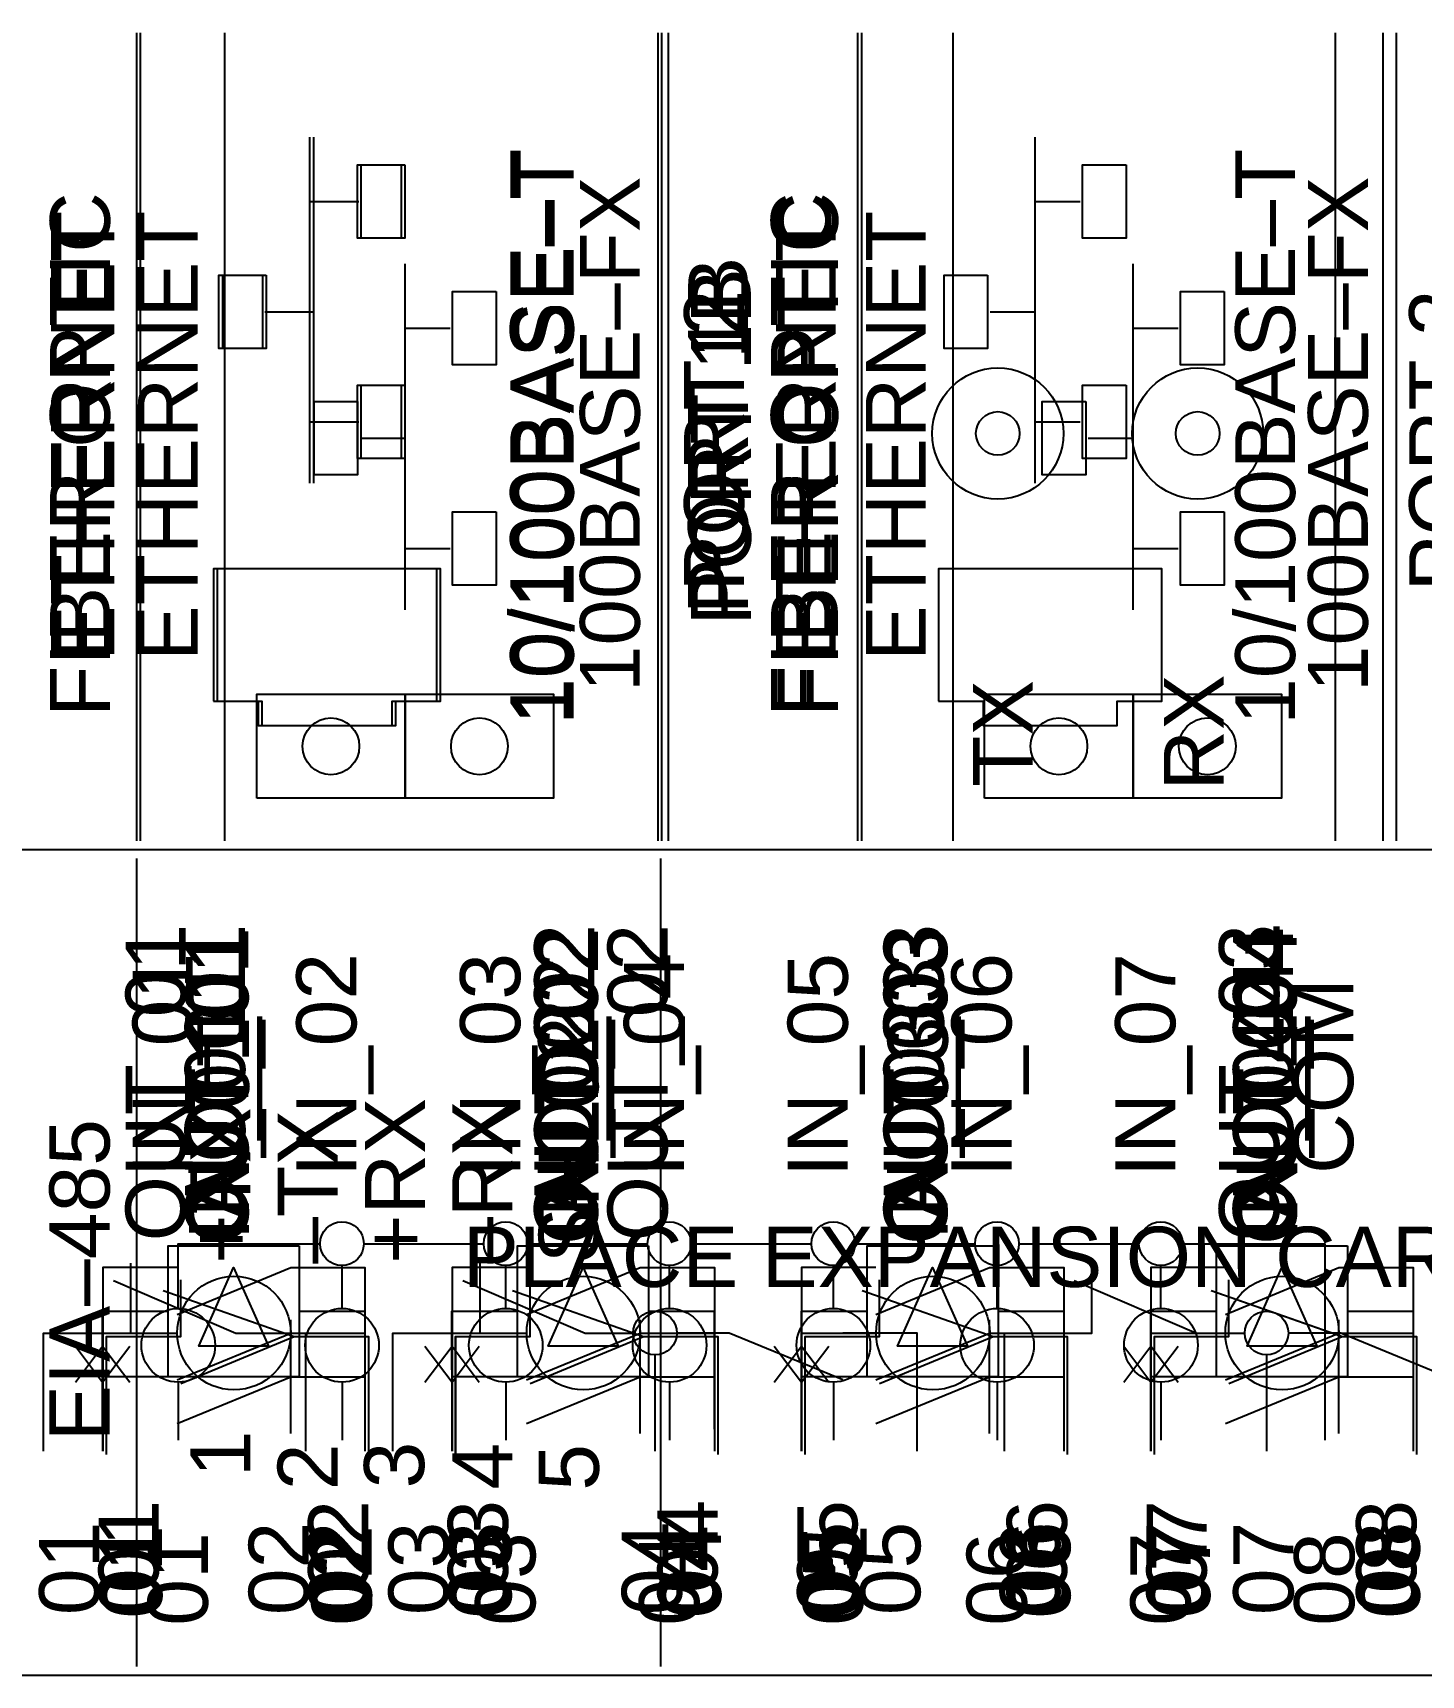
# Model space of a CAD drawing. Extents: x 0.3 to 23.7, y 0.2 to 17.5.
# Drawn here: x 11.128 to 12.717, y 5.065 to 6.945 of the extents above; entities that cross this region are included whole.
import ezdxf

# ---------------------------------------------------------------- set-up
doc = ezdxf.new("R2010")
doc.units = 0
doc.header["$MEASUREMENT"] = 0
for name, color, linetype in [('1_01__00__NONE__IRIG_CONNE', 7, 'CONTINUOUS'), ('1_02__01___1__10-100BASE-T', 7, 'CONTINUOUS'), ('1_03__04___1__100BASE-FX_L', 7, 'CONTINUOUS'), ('1_04__06___2__10-100BASE-T', 7, 'CONTINUOUS'), ('1_05__08___2__100BASE-FX_L', 7, 'CONTINUOUS'), ('1_06__10__IRIG_CONNECTOR__', 7, 'CONTINUOUS'), ('1_07__11___1__10-100BASE-T', 7, 'CONTINUOUS'), ('1_08__14___1__100BASE-FX_L', 7, 'CONTINUOUS'), ('1_09__16___2__10-100BASE-T', 7, 'CONTINUOUS'), ('1_10__18___2__100BASE-FX_L', 7, 'CONTINUOUS'), ('2_01__0-__EMPTY', 7, 'CONTINUOUS'), ('2_02__A-__SERIAL_COMMUNICA', 7, 'CONTINUOUS'), ('2_03__1-___4__DI_-__4__DO_', 7, 'CONTINUOUS'), ('2_04__B-___4__DI_-__4__DO_', 7, 'CONTINUOUS'), ('2_05__C-___4__DI_-__3__DO_', 7, 'CONTINUOUS'), ('2_06__2X___8__DO__STANDARD', 7, 'CONTINUOUS'), ('2_07__2A___8__DO__STANDARD', 7, 'CONTINUOUS'), ('2_08__2B___8__DO__STANDARD', 7, 'CONTINUOUS'), ('2_09__2C___8__DO__STANDARD', 7, 'CONTINUOUS'), ('2_10__3-___8__DI', 7, 'CONTINUOUS'), ('2_11__5-___8__AI', 7, 'CONTINUOUS'), ('2_12__6-___4__AI_-__4__AO_', 7, 'CONTINUOUS'), ('2_13__D-___14__DI', 7, 'CONTINUOUS'), ('7_00_____DWG', 7, 'CONTINUOUS')]:
    doc.layers.add(name, color=color, linetype=linetype)
doc.styles.add('ARIAL', font='arial.ttf')

msp = doc.modelspace()

# ---------------------------------------------------------------- linework, layer by layer
at = {"layer": '1_01__00__NONE__IRIG_CONNE'}
msp.add_lwpolyline([(12.6192, 6.0197), (12.6192, 6.9447)], dxfattribs=at)
at = {"layer": '1_02__01___1__10-100BASE-T'}
for points in [[(11.2468, 6.0197), (11.2468, 6.9447)], [(11.8435, 6.0197), (11.8435, 6.9447)], [(12.6192, 6.0197), (12.6192, 6.9447)], [(11.445, 6.4291), (11.445, 6.626), (11.445, 6.8253)], [(11.5493, 6.7937), (11.5493, 6.7098), (11.4994, 6.7098), (11.4994, 6.7937), (11.5493, 6.7937)], [(11.445, 6.7518), (11.4966, 6.7518)], [(11.3907, 6.6675), (11.3907, 6.5835), (11.3408, 6.5835), (11.3408, 6.6675), (11.3907, 6.6675)], [(11.3935, 6.6255), (11.445, 6.6255)], [(11.5493, 6.5413), (11.5493, 6.4573), (11.4994, 6.4573), (11.4994, 6.5413), (11.5493, 6.5413)], [(11.445, 6.4993), (11.4966, 6.4993)], [(11.3344, 6.1795), (11.3856, 6.1795), (11.3856, 6.1519), (11.539, 6.1519), (11.539, 6.1795), (11.5902, 6.1795), (11.5902, 6.3311), (11.3344, 6.3311), (11.3344, 6.1795)]]:
    msp.add_lwpolyline(points, dxfattribs=at)
at = {"layer": '1_03__04___1__100BASE-FX_L'}
for points in [[(11.3477, 6.0197), (11.3477, 6.9447)], [(11.8554, 6.0197), (11.8554, 6.9447)], [(11.5539, 6.2841), (11.5539, 6.4811), (11.5539, 6.6804)], [(11.6582, 6.6488), (11.6582, 6.5648), (11.6083, 6.5648), (11.6083, 6.6488), (11.6582, 6.6488)], [(11.5539, 6.6068), (11.6055, 6.6068)], [(11.4996, 6.5226), (11.4996, 6.4386), (11.4497, 6.4386), (11.4497, 6.5226), (11.4996, 6.5226)], [(11.5024, 6.4806), (11.5539, 6.4806)], [(11.6582, 6.3964), (11.6582, 6.3123), (11.6083, 6.3123), (11.6083, 6.3964), (11.6582, 6.3964)], [(11.5539, 6.3544), (11.6055, 6.3544)], [(11.384, 6.0686), (11.384, 6.1876), (11.7239, 6.1876), (11.7239, 6.0686), (11.384, 6.0686)], [(11.554, 6.0686), (11.554, 6.1876)], [(11.554, 6.1876), (11.554, 6.0686)]]:
    msp.add_lwpolyline(points, dxfattribs=at)
for centre in [(11.469, 6.128), (11.639, 6.128)]:
    msp.add_circle(centre, 0.0325, dxfattribs=at)
at = {"layer": '1_04__06___2__10-100BASE-T'}
for points in [[(11.251, 6.0197), (11.251, 6.9447)], [(11.8478, 6.0197), (11.8478, 6.9447)], [(11.8478, 6.0197), (11.8478, 6.9447)], [(12.0768, 6.0197), (12.0768, 6.9447)], [(12.6736, 6.0197), (12.6736, 6.9447)], [(11.4493, 6.4291), (11.4493, 6.626), (11.4493, 6.8253)], [(12.2751, 6.4291), (12.2751, 6.626), (12.2751, 6.8253)], [(11.5536, 6.7937), (11.5536, 6.7098), (11.5037, 6.7098), (11.5037, 6.7937), (11.5536, 6.7937)], [(12.3794, 6.7937), (12.3794, 6.7098), (12.3295, 6.7098), (12.3295, 6.7937), (12.3794, 6.7937)], [(11.4493, 6.7518), (11.5009, 6.7518)], [(12.2751, 6.7518), (12.3267, 6.7518)], [(11.395, 6.6675), (11.395, 6.5835), (11.3451, 6.5835), (11.3451, 6.6675), (11.395, 6.6675)], [(12.2208, 6.6675), (12.2208, 6.5835), (12.1709, 6.5835), (12.1709, 6.6675), (12.2208, 6.6675)], [(11.3978, 6.6255), (11.4493, 6.6255)], [(12.2236, 6.6255), (12.2751, 6.6255)], [(11.5536, 6.5413), (11.5536, 6.4573), (11.5037, 6.4573), (11.5037, 6.5413), (11.5536, 6.5413)], [(12.3794, 6.5413), (12.3794, 6.4573), (12.3295, 6.4573), (12.3295, 6.5413), (12.3794, 6.5413)], [(11.4493, 6.4993), (11.5009, 6.4993)], [(12.2751, 6.4993), (12.3267, 6.4993)], [(11.3387, 6.1795), (11.3898, 6.1795), (11.3898, 6.1519), (11.5433, 6.1519), (11.5433, 6.1795), (11.5945, 6.1795), (11.5945, 6.3311), (11.3387, 6.3311), (11.3387, 6.1795)], [(12.1645, 6.1795), (12.2156, 6.1795), (12.2156, 6.1519), (12.3691, 6.1519), (12.3691, 6.1795), (12.4203, 6.1795), (12.4203, 6.3311), (12.1645, 6.3311), (12.1645, 6.1795)]]:
    msp.add_lwpolyline(points, dxfattribs=at)
at = {"layer": '1_05__08___2__100BASE-FX_L'}
for points in [[(11.3477, 6.0197), (11.3477, 6.9447)], [(11.8554, 6.0197), (11.8554, 6.9447)], [(12.1812, 6.0197), (12.1812, 6.9447)], [(12.6889, 6.0197), (12.6889, 6.9447)], [(11.5539, 6.2841), (11.5539, 6.4811), (11.5539, 6.6804)], [(12.3874, 6.2841), (12.3874, 6.4811), (12.3874, 6.6804)], [(11.6582, 6.6488), (11.6582, 6.5648), (11.6083, 6.5648), (11.6083, 6.6488), (11.6582, 6.6488)], [(12.4917, 6.6488), (12.4917, 6.5648), (12.4418, 6.5648), (12.4418, 6.6488), (12.4917, 6.6488)], [(11.5539, 6.6068), (11.6055, 6.6068)], [(12.3874, 6.6068), (12.439, 6.6068)], [(11.4996, 6.5226), (11.4996, 6.4386), (11.4497, 6.4386), (11.4497, 6.5226), (11.4996, 6.5226)], [(12.3331, 6.5226), (12.3331, 6.4386), (12.2832, 6.4386), (12.2832, 6.5226), (12.3331, 6.5226)], [(11.5024, 6.4806), (11.5539, 6.4806)], [(12.3359, 6.4806), (12.3874, 6.4806)], [(11.6582, 6.3964), (11.6582, 6.3123), (11.6083, 6.3123), (11.6083, 6.3964), (11.6582, 6.3964)], [(12.4917, 6.3964), (12.4917, 6.3123), (12.4418, 6.3123), (12.4418, 6.3964), (12.4917, 6.3964)], [(11.5539, 6.3544), (11.6055, 6.3544)], [(12.3874, 6.3544), (12.439, 6.3544)], [(11.384, 6.0686), (11.384, 6.1876), (11.7239, 6.1876), (11.7239, 6.0686), (11.384, 6.0686)], [(11.554, 6.0686), (11.554, 6.1876)], [(11.554, 6.1876), (11.554, 6.0686)], [(12.2174, 6.0686), (12.2174, 6.1876), (12.5574, 6.1876), (12.5574, 6.0686), (12.2174, 6.0686)], [(12.3874, 6.0686), (12.3874, 6.1876)], [(12.3874, 6.1876), (12.3874, 6.0686)]]:
    msp.add_lwpolyline(points, dxfattribs=at)
for centre in [(11.469, 6.128), (11.639, 6.128), (12.3024, 6.128), (12.4724, 6.128)]:
    msp.add_circle(centre, 0.0325, dxfattribs=at)
at = {"layer": '1_06__10__IRIG_CONNECTOR__'}
for points in [[(11.8435, 6.0197), (11.8435, 6.9447)], [(12.0722, 6.0197), (12.0722, 6.9447)], [(12.6192, 6.0197), (12.6192, 6.9447)]]:
    msp.add_lwpolyline(points, dxfattribs=at)
for centre, radius in [((12.2325, 6.4861), 0.075), ((12.4613, 6.4861), 0.075), ((12.2325, 6.4861), 0.025), ((12.4613, 6.4861), 0.025)]:
    msp.add_circle(centre, radius, dxfattribs=at)
at = {"layer": '1_07__11___1__10-100BASE-T'}
for points in [[(11.2468, 6.0197), (11.2468, 6.9447)], [(11.8435, 6.0197), (11.8435, 6.9447)], [(12.0722, 6.0197), (12.0722, 6.9447)], [(12.6192, 6.0197), (12.6192, 6.9447)], [(11.445, 6.4291), (11.445, 6.626), (11.445, 6.8253)], [(11.5493, 6.7937), (11.5493, 6.7098), (11.4994, 6.7098), (11.4994, 6.7937), (11.5493, 6.7937)], [(11.445, 6.7518), (11.4966, 6.7518)], [(11.3907, 6.6675), (11.3907, 6.5835), (11.3408, 6.5835), (11.3408, 6.6675), (11.3907, 6.6675)], [(11.3935, 6.6255), (11.445, 6.6255)], [(11.5493, 6.5413), (11.5493, 6.4573), (11.4994, 6.4573), (11.4994, 6.5413), (11.5493, 6.5413)], [(11.445, 6.4993), (11.4966, 6.4993)], [(11.3344, 6.1795), (11.3856, 6.1795), (11.3856, 6.1519), (11.539, 6.1519), (11.539, 6.1795), (11.5902, 6.1795), (11.5902, 6.3311), (11.3344, 6.3311), (11.3344, 6.1795)]]:
    msp.add_lwpolyline(points, dxfattribs=at)
for centre, radius in [((12.2325, 6.4861), 0.075), ((12.4613, 6.4861), 0.075), ((12.2325, 6.4861), 0.025), ((12.4613, 6.4861), 0.025)]:
    msp.add_circle(centre, radius, dxfattribs=at)
at = {"layer": '1_08__14___1__100BASE-FX_L'}
for points in [[(11.3477, 6.0197), (11.3477, 6.9447)], [(11.8554, 6.0197), (11.8554, 6.9447)], [(12.6889, 6.0197), (12.6889, 6.9447)], [(11.5539, 6.2841), (11.5539, 6.4811), (11.5539, 6.6804)], [(11.6582, 6.6488), (11.6582, 6.5648), (11.6083, 6.5648), (11.6083, 6.6488), (11.6582, 6.6488)], [(11.5539, 6.6068), (11.6055, 6.6068)], [(11.4996, 6.5226), (11.4996, 6.4386), (11.4497, 6.4386), (11.4497, 6.5226), (11.4996, 6.5226)], [(11.5024, 6.4806), (11.5539, 6.4806)], [(11.6582, 6.3964), (11.6582, 6.3123), (11.6083, 6.3123), (11.6083, 6.3964), (11.6582, 6.3964)], [(11.5539, 6.3544), (11.6055, 6.3544)], [(11.384, 6.0686), (11.384, 6.1876), (11.7239, 6.1876), (11.7239, 6.0686), (11.384, 6.0686)], [(11.554, 6.0686), (11.554, 6.1876)], [(11.554, 6.1876), (11.554, 6.0686)]]:
    msp.add_lwpolyline(points, dxfattribs=at)
for centre in [(11.469, 6.128), (11.639, 6.128)]:
    msp.add_circle(centre, 0.0325, dxfattribs=at)
at = {"layer": '1_09__16___2__10-100BASE-T'}
for points in [[(11.251, 6.0197), (11.251, 6.9447)], [(11.8478, 6.0197), (11.8478, 6.9447)], [(11.8478, 6.0197), (11.8478, 6.9447)], [(12.0768, 6.0197), (12.0768, 6.9447)], [(12.6736, 6.0197), (12.6736, 6.9447)], [(11.4493, 6.4291), (11.4493, 6.626), (11.4493, 6.8253)], [(12.2751, 6.4291), (12.2751, 6.626), (12.2751, 6.8253)], [(11.5536, 6.7937), (11.5536, 6.7098), (11.5037, 6.7098), (11.5037, 6.7937), (11.5536, 6.7937)], [(12.3794, 6.7937), (12.3794, 6.7098), (12.3295, 6.7098), (12.3295, 6.7937), (12.3794, 6.7937)], [(11.4493, 6.7518), (11.5009, 6.7518)], [(12.2751, 6.7518), (12.3267, 6.7518)], [(11.395, 6.6675), (11.395, 6.5835), (11.3451, 6.5835), (11.3451, 6.6675), (11.395, 6.6675)], [(12.2208, 6.6675), (12.2208, 6.5835), (12.1709, 6.5835), (12.1709, 6.6675), (12.2208, 6.6675)], [(11.3978, 6.6255), (11.4493, 6.6255)], [(12.2236, 6.6255), (12.2751, 6.6255)], [(11.5536, 6.5413), (11.5536, 6.4573), (11.5037, 6.4573), (11.5037, 6.5413), (11.5536, 6.5413)], [(12.3794, 6.5413), (12.3794, 6.4573), (12.3295, 6.4573), (12.3295, 6.5413), (12.3794, 6.5413)], [(11.4493, 6.4993), (11.5009, 6.4993)], [(12.2751, 6.4993), (12.3267, 6.4993)], [(11.3387, 6.1795), (11.3898, 6.1795), (11.3898, 6.1519), (11.5433, 6.1519), (11.5433, 6.1795), (11.5945, 6.1795), (11.5945, 6.3311), (11.3387, 6.3311), (11.3387, 6.1795)], [(12.1645, 6.1795), (12.2156, 6.1795), (12.2156, 6.1519), (12.3691, 6.1519), (12.3691, 6.1795), (12.4203, 6.1795), (12.4203, 6.3311), (12.1645, 6.3311), (12.1645, 6.1795)]]:
    msp.add_lwpolyline(points, dxfattribs=at)
at = {"layer": '1_10__18___2__100BASE-FX_L'}
for points in [[(11.3477, 6.0197), (11.3477, 6.9447)], [(11.8554, 6.0197), (11.8554, 6.9447)], [(12.1812, 6.0197), (12.1812, 6.9447)], [(12.6889, 6.0197), (12.6889, 6.9447)], [(11.5539, 6.2841), (11.5539, 6.4811), (11.5539, 6.6804)], [(12.3874, 6.2841), (12.3874, 6.4811), (12.3874, 6.6804)], [(11.6582, 6.6488), (11.6582, 6.5648), (11.6083, 6.5648), (11.6083, 6.6488), (11.6582, 6.6488)], [(12.4917, 6.6488), (12.4917, 6.5648), (12.4418, 6.5648), (12.4418, 6.6488), (12.4917, 6.6488)], [(11.5539, 6.6068), (11.6055, 6.6068)], [(12.3874, 6.6068), (12.439, 6.6068)], [(11.4996, 6.5226), (11.4996, 6.4386), (11.4497, 6.4386), (11.4497, 6.5226), (11.4996, 6.5226)], [(12.3331, 6.5226), (12.3331, 6.4386), (12.2832, 6.4386), (12.2832, 6.5226), (12.3331, 6.5226)], [(11.5024, 6.4806), (11.5539, 6.4806)], [(12.3359, 6.4806), (12.3874, 6.4806)], [(11.6582, 6.3964), (11.6582, 6.3123), (11.6083, 6.3123), (11.6083, 6.3964), (11.6582, 6.3964)], [(12.4917, 6.3964), (12.4917, 6.3123), (12.4418, 6.3123), (12.4418, 6.3964), (12.4917, 6.3964)], [(11.5539, 6.3544), (11.6055, 6.3544)], [(12.3874, 6.3544), (12.439, 6.3544)], [(11.384, 6.0686), (11.384, 6.1876), (11.7239, 6.1876), (11.7239, 6.0686), (11.384, 6.0686)], [(11.554, 6.0686), (11.554, 6.1876)], [(11.554, 6.1876), (11.554, 6.0686)], [(12.2174, 6.0686), (12.2174, 6.1876), (12.5574, 6.1876), (12.5574, 6.0686), (12.2174, 6.0686)], [(12.3874, 6.0686), (12.3874, 6.1876)], [(12.3874, 6.1876), (12.3874, 6.0686)]]:
    msp.add_lwpolyline(points, dxfattribs=at)
for centre in [(11.469, 6.128), (11.639, 6.128), (12.3024, 6.128), (12.4724, 6.128)]:
    msp.add_circle(centre, 0.0325, dxfattribs=at)
at = {"layer": '2_02__A-__SERIAL_COMMUNICA'}
for points in [[(11.2468, 5.0747), (11.2468, 5.9997)], [(11.8468, 5.0747), (11.8468, 5.9997)]]:
    msp.add_lwpolyline(points, dxfattribs=at)
at = {"layer": '2_03__1-___4__DI_-__4__DO_'}
for points in [[(11.2079, 5.3213), (11.2079, 5.4563), (11.293, 5.4563)], [(11.293, 5.4026), (11.423, 5.4563), (11.508, 5.4563), (11.508, 5.3213)], [(11.6079, 5.3213), (11.6079, 5.4563), (11.693, 5.4563)], [(11.693, 5.4026), (11.823, 5.4563), (11.908, 5.4563), (11.908, 5.3213)], [(12.0079, 5.3213), (12.0079, 5.4563), (12.093, 5.4563)], [(12.093, 5.4026), (12.223, 5.4563), (12.308, 5.4563), (12.308, 5.3213)], [(12.4078, 5.3213), (12.4078, 5.4563), (12.4929, 5.4563)], [(12.493, 5.4026), (12.623, 5.4563), (12.7079, 5.4563), (12.7079, 5.3213)]]:
    msp.add_lwpolyline(points, dxfattribs=at)
at = {"layer": '2_04__B-___4__DI_-__4__DO_'}
for points in [[(11.293, 5.5313), (11.2079, 5.5313), (11.2079, 5.3213)], [(11.293, 5.4776), (11.423, 5.5313), (11.508, 5.5313), (11.508, 5.4063)], [(11.693, 5.5313), (11.6079, 5.5313), (11.6079, 5.3213)], [(11.693, 5.4776), (11.823, 5.5313), (11.908, 5.5313), (11.908, 5.4063)], [(12.0929, 5.5313), (12.0079, 5.5313), (12.0079, 5.3213)], [(12.093, 5.4776), (12.223, 5.5313), (12.3079, 5.5313), (12.3079, 5.4063)], [(12.4929, 5.5313), (12.4078, 5.5313), (12.4078, 5.3213)], [(12.493, 5.4776), (12.6229, 5.5313), (12.7079, 5.5313), (12.7079, 5.4063)], [(11.423, 5.3413), (11.423, 5.4713)], [(11.823, 5.3413), (11.823, 5.4713)], [(12.2229, 5.3413), (12.2229, 5.4713)], [(12.6229, 5.3413), (12.6229, 5.4713)], [(11.293, 5.4063), (11.2079, 5.4063)], [(11.293, 5.3526), (11.423, 5.4063), (11.508, 5.4063), (11.508, 5.3213)], [(11.693, 5.4063), (11.6079, 5.4063)], [(11.693, 5.3526), (11.823, 5.4063), (11.908, 5.4063), (11.908, 5.3213)], [(12.0929, 5.4063), (12.0079, 5.4063)], [(12.093, 5.3526), (12.223, 5.4063), (12.3079, 5.4063), (12.3079, 5.3213)], [(12.4929, 5.4063), (12.4078, 5.4063)], [(12.493, 5.3526), (12.6229, 5.4063), (12.7079, 5.4063), (12.7079, 5.3213)]]:
    msp.add_lwpolyline(points, dxfattribs=at)
at = {"layer": '2_05__C-___4__DI_-__3__DO_'}
for points in [[(11.1399, 5.3213), (11.1399, 5.4563), (11.1399, 5.4563), (11.2399, 5.4563), (11.2399, 5.5363)], [(11.5399, 5.3213), (11.5399, 5.4563), (11.64, 5.4563), (11.6399, 5.4563), (11.6399, 5.5363)], [(12.24, 5.3213), (12.24, 5.4563), (12.34, 5.4563), (12.34, 5.4563), (12.34, 5.5363)], [(11.22, 5.5163), (11.36, 5.4563), (11.44, 5.4563), (11.44, 5.3213)], [(11.6199, 5.5163), (11.7599, 5.4563), (11.815, 5.4563)], [(12.32, 5.5163), (12.46, 5.4563), (12.5151, 5.4563)], [(12.0549, 5.4026), (11.925, 5.4563), (11.865, 5.4563)], [(12.1401, 5.3213), (12.1401, 5.4563), (12.055, 5.4563)], [(12.755, 5.4026), (12.6251, 5.4563), (12.5651, 5.4563)], [(11.84, 5.4313), (11.84, 5.3213)], [(12.5401, 5.4313), (12.5401, 5.3213)]]:
    msp.add_lwpolyline(points, dxfattribs=at)
for centre in [(11.84, 5.4563), (12.5401, 5.4563)]:
    msp.add_circle(centre, 0.025, dxfattribs=at)
at = {"layer": '2_06__2X___8__DO__STANDARD'}
for points in [[(11.2119, 5.3174), (11.2119, 5.4524), (11.297, 5.4524)], [(11.297, 5.3987), (11.427, 5.4524), (11.512, 5.4524), (11.512, 5.3174)], [(11.6119, 5.3174), (11.6119, 5.4524), (11.697, 5.4524)], [(11.697, 5.3987), (11.827, 5.4524), (11.912, 5.4524), (11.912, 5.3174)], [(12.0118, 5.3174), (12.0118, 5.4524), (12.0969, 5.4524)], [(12.097, 5.3987), (12.227, 5.4524), (12.3119, 5.4524), (12.3119, 5.3174)], [(12.4118, 5.3174), (12.4118, 5.4524), (12.4969, 5.4524)], [(12.497, 5.3987), (12.6269, 5.4524), (12.7119, 5.4524), (12.7119, 5.3174)]]:
    msp.add_lwpolyline(points, dxfattribs=at)
at = {"layer": '2_07__2A___8__DO__STANDARD'}
for points in [[(11.2119, 5.3174), (11.2119, 5.4525), (11.2119, 5.4525), (11.297, 5.4525), (11.297, 5.5174)], [(11.6119, 5.3174), (11.6119, 5.4525), (11.6119, 5.4525), (11.697, 5.4525), (11.697, 5.5174)], [(12.0118, 5.3174), (12.0118, 5.4525), (12.0118, 5.4525), (12.0969, 5.4525), (12.0969, 5.5174)], [(12.4118, 5.3174), (12.4118, 5.4525), (12.4118, 5.4525), (12.4969, 5.4525), (12.4969, 5.5174)], [(11.277, 5.505), (11.427, 5.4524), (11.512, 5.4525), (11.512, 5.3175)], [(11.677, 5.505), (11.827, 5.4524), (11.912, 5.4525), (11.912, 5.3175)], [(12.077, 5.505), (12.227, 5.4524), (12.3119, 5.4525), (12.3119, 5.3175)], [(12.4769, 5.505), (12.6269, 5.4524), (12.7119, 5.4525), (12.7119, 5.3175)]]:
    msp.add_lwpolyline(points, dxfattribs=at)
at = {"layer": '2_08__2B___8__DO__STANDARD'}
for points in [[(11.2119, 5.3174), (11.2119, 5.4524), (11.297, 5.4524)], [(11.297, 5.3987), (11.427, 5.4524), (11.512, 5.4524), (11.512, 5.3174)], [(11.6119, 5.3174), (11.6119, 5.4524), (11.697, 5.4524)], [(11.697, 5.3987), (11.827, 5.4524), (11.912, 5.4524), (11.912, 5.3174)], [(12.0118, 5.3174), (12.0118, 5.4524), (12.0969, 5.4524)], [(12.097, 5.3987), (12.227, 5.4524), (12.3119, 5.4524), (12.3119, 5.3174)], [(12.4118, 5.3174), (12.4118, 5.4524), (12.4969, 5.4524)], [(12.497, 5.3987), (12.6269, 5.4524), (12.7119, 5.4524), (12.7119, 5.3174)]]:
    msp.add_lwpolyline(points, dxfattribs=at)
at = {"layer": '2_09__2C___8__DO__STANDARD'}
for points in [[(12.0118, 5.3174), (12.0118, 5.4525), (12.0118, 5.4525), (12.0969, 5.4525), (12.0969, 5.5174)], [(12.4118, 5.3174), (12.4118, 5.4525), (12.4118, 5.4525), (12.4969, 5.4525), (12.4969, 5.5174)], [(12.077, 5.505), (12.227, 5.4524), (12.3119, 5.4525), (12.3119, 5.3175)], [(12.4769, 5.505), (12.627, 5.4524), (12.7119, 5.4525), (12.7119, 5.3175)], [(11.2119, 5.3174), (11.2119, 5.4524), (11.297, 5.4524)], [(11.297, 5.3987), (11.427, 5.4524), (11.512, 5.4524), (11.512, 5.3174)], [(11.6118, 5.3174), (11.6118, 5.4524), (11.6969, 5.4524)], [(11.697, 5.3987), (11.827, 5.4524), (11.912, 5.4524), (11.912, 5.3174)]]:
    msp.add_lwpolyline(points, dxfattribs=at)
at = {"layer": '2_10__3-___8__DI'}
for points in [[(11.208, 5.3213), (11.208, 5.4563), (11.293, 5.4563)], [(11.423, 5.4563), (11.508, 5.4563), (11.508, 5.3213)], [(11.6081, 5.3213), (11.6081, 5.4563), (11.6931, 5.4563)], [(11.8231, 5.4563), (11.9081, 5.4563), (11.9081, 5.3213)], [(12.0082, 5.3213), (12.0081, 5.4563), (12.0931, 5.4563)], [(12.2231, 5.4563), (12.3081, 5.4563), (12.3081, 5.3213)], [(12.408, 5.3213), (12.408, 5.4563), (12.493, 5.4563)], [(12.623, 5.4563), (12.708, 5.4563), (12.708, 5.3213)]]:
    msp.add_lwpolyline(points, dxfattribs=at)
for centre in [(11.358, 5.4563), (11.7581, 5.4563), (12.1582, 5.4563), (12.558, 5.4563)]:
    msp.add_circle(centre, 0.065, dxfattribs=at)
at = {"layer": '2_11__5-___8__AI'}
for points in [[(11.4326, 5.5563), (11.4326, 5.4063), (11.2827, 5.4063), (11.2827, 5.5563), (11.4326, 5.5563)], [(11.8327, 5.5563), (11.8327, 5.4063), (11.6827, 5.4063), (11.6827, 5.5563), (11.8327, 5.5563)], [(12.2328, 5.5563), (12.2328, 5.4063), (12.0828, 5.4063), (12.0828, 5.5563), (12.2328, 5.5563)], [(12.6328, 5.5563), (12.6328, 5.4063), (12.4829, 5.4063), (12.4829, 5.5563), (12.6328, 5.5563)], [(11.3976, 5.4413), (11.3176, 5.4413), (11.3576, 5.5313), (11.3976, 5.4413)], [(11.7977, 5.4413), (11.7177, 5.4413), (11.7577, 5.5313), (11.7977, 5.4413)], [(12.1978, 5.4413), (12.1178, 5.4413), (12.1578, 5.5313), (12.1978, 5.4413)], [(12.5978, 5.4413), (12.5178, 5.4413), (12.5578, 5.5313), (12.5978, 5.4413)], [(11.2076, 5.3463), (11.2076, 5.4813), (11.2826, 5.4813)], [(11.4327, 5.4813), (11.5078, 5.4813), (11.5078, 5.3463)], [(11.6077, 5.3463), (11.6076, 5.4813), (11.6827, 5.4813)], [(11.8327, 5.4813), (11.9078, 5.4813), (11.9078, 5.3463)], [(12.0077, 5.3463), (12.0077, 5.4813), (12.0828, 5.4813)], [(12.2328, 5.4813), (12.3079, 5.4813), (12.3079, 5.3463)], [(12.4078, 5.3463), (12.4078, 5.4813), (12.4828, 5.4813)], [(12.6329, 5.4813), (12.708, 5.4813), (12.708, 5.3463)], [(11.1764, 5.4001), (11.2076, 5.4413), (11.2388, 5.4001)], [(11.5764, 5.4001), (11.6077, 5.4413), (11.6389, 5.4001)], [(11.9765, 5.4001), (12.0077, 5.4413), (12.0389, 5.4001)], [(12.3766, 5.4001), (12.4078, 5.4413), (12.439, 5.4001)]]:
    msp.add_lwpolyline(points, dxfattribs=at)
at = {"layer": '2_12__6-___4__AI_-__4__AO_'}
for points in [[(11.4326, 5.5563), (11.4326, 5.4063), (11.2827, 5.4063), (11.2827, 5.5563), (11.4326, 5.5563)], [(11.8327, 5.5563), (11.8327, 5.4063), (11.6827, 5.4063), (11.6827, 5.5563), (11.8327, 5.5563)], [(12.2328, 5.5563), (12.2328, 5.4063), (12.0828, 5.4063), (12.0828, 5.5563), (12.2328, 5.5563)], [(12.6328, 5.5563), (12.6328, 5.4063), (12.4829, 5.4063), (12.4829, 5.5563), (12.6328, 5.5563)], [(11.3976, 5.4413), (11.3176, 5.4413), (11.3576, 5.5313), (11.3976, 5.4413)], [(11.7977, 5.4413), (11.7177, 5.4413), (11.7577, 5.5313), (11.7977, 5.4413)], [(12.1978, 5.4413), (12.1178, 5.4413), (12.1578, 5.5313), (12.1978, 5.4413)], [(12.5978, 5.4413), (12.5178, 5.4413), (12.5578, 5.5313), (12.5978, 5.4413)], [(11.2076, 5.3463), (11.2076, 5.4813), (11.2826, 5.4813)], [(11.4327, 5.4813), (11.5078, 5.4813), (11.5078, 5.3463)], [(11.6077, 5.3463), (11.6076, 5.4813), (11.6827, 5.4813)], [(11.8327, 5.4813), (11.9078, 5.4813), (11.9078, 5.3463)], [(12.0077, 5.3463), (12.0077, 5.4813), (12.0828, 5.4813)], [(12.2328, 5.4813), (12.3079, 5.4813), (12.3079, 5.3463)], [(12.4078, 5.3463), (12.4078, 5.4813), (12.4828, 5.4813)], [(12.6329, 5.4813), (12.708, 5.4813), (12.708, 5.3463)], [(11.1764, 5.4413), (11.2076, 5.4001), (11.2388, 5.4413)], [(11.5764, 5.4413), (11.6077, 5.4001), (11.6389, 5.4413)], [(11.9765, 5.4413), (12.0077, 5.4001), (12.0389, 5.4413)], [(12.3766, 5.4413), (12.4078, 5.4001), (12.439, 5.4413)]]:
    msp.add_lwpolyline(points, dxfattribs=at)
at = {"layer": '2_13__D-___14__DI'}
for points in [[(11.2942, 5.4845), (11.2942, 5.5586), (11.4566, 5.5586)], [(11.5066, 5.5586), (11.6441, 5.5586)], [(11.6941, 5.5586), (11.8316, 5.5586)], [(11.8816, 5.5586), (12.0191, 5.5586)], [(12.0691, 5.5586), (12.2066, 5.5586)], [(12.2566, 5.5586), (12.3941, 5.5586)], [(12.4441, 5.5586), (12.6067, 5.5586), (12.6067, 5.3336)], [(11.4817, 5.4845), (11.4817, 5.5336)], [(11.6692, 5.4845), (11.6692, 5.5336)], [(11.8567, 5.4845), (11.8567, 5.5336)], [(12.0442, 5.4845), (12.0442, 5.5336)], [(12.2317, 5.4845), (12.2317, 5.5336)], [(12.4192, 5.4845), (12.4192, 5.5336)], [(11.2942, 5.4), (11.2942, 5.3336)], [(11.4817, 5.4), (11.4817, 5.3336)], [(11.6692, 5.4), (11.6692, 5.3336)], [(11.8567, 5.4), (11.8567, 5.3336)], [(12.0442, 5.4), (12.0442, 5.3336)], [(12.2317, 5.4), (12.2317, 5.3336)], [(12.4192, 5.4), (12.4192, 5.3336)]]:
    msp.add_lwpolyline(points, dxfattribs=at)
for centre, radius in [((11.4816, 5.5586), 0.025), ((11.6691, 5.5586), 0.025), ((11.8566, 5.5586), 0.025), ((12.0441, 5.5586), 0.025), ((12.2316, 5.5586), 0.025), ((12.4191, 5.5586), 0.025), ((11.2942, 5.4423), 0.0422), ((11.4817, 5.4423), 0.0422), ((11.6692, 5.4423), 0.0422), ((11.8567, 5.4423), 0.0422), ((12.0442, 5.4423), 0.0422), ((12.2317, 5.4423), 0.0422), ((12.4192, 5.4423), 0.0422)]:
    msp.add_circle(centre, radius, dxfattribs=at)
at = {"layer": '7_00_____DWG'}
for points in [[(11.0119, 6.0097), (14.8818, 6.0097)], [(11.0119, 5.0647), (14.8818, 5.0647)]]:
    msp.add_lwpolyline(points, dxfattribs=at)

# ---------------------------------------------------------------- texts
at = {"layer": '1_02__01___1__10-100BASE-T', "style": 'ARIAL'}
for s, height, p in [('10/100BASE–T', 0.068457, (11.7427, 6.1528)), ('ETHERNET', 0.06846, (11.2169, 6.2257))]:
    msp.add_text(s, height=height, rotation=90, dxfattribs=at).set_placement(p)
at = {"layer": '1_03__04___1__100BASE-FX_L', "style": 'ARIAL'}
for s, height, p in [('100BASE–FX', 0.06846, (11.8226, 6.1902)), ('FIBER OPTIC', 0.068457, (11.2159, 6.1618)), ('ETHERNET', 0.06846, (11.3164, 6.2257))]:
    msp.add_text(s, height=height, rotation=90, dxfattribs=at).set_placement(p)
at = {"layer": '1_04__06___2__10-100BASE-T', "style": 'ARIAL'}
for s, height, p in [('10/100BASE–T', 0.068457, (11.747, 6.1528)), ('10/100BASE–T', 0.068457, (12.5728, 6.1528)), ('ETHERNET', 0.06846, (11.2212, 6.2257)), ('ETHERNET', 0.06846, (12.047, 6.2257)), ('PORT 1B', 0.06846, (11.9464, 6.2793))]:
    msp.add_text(s, height=height, rotation=90, dxfattribs=at).set_placement(p)
at = {"layer": '1_05__08___2__100BASE-FX_L', "style": 'ARIAL'}
for s, height, p in [('100BASE–FX', 0.06846, (11.8226, 6.1902)), ('100BASE–FX', 0.06846, (12.6561, 6.1902)), ('FIBER OPTIC', 0.068457, (11.2159, 6.1618)), ('FIBER OPTIC', 0.068457, (12.0494, 6.1618)), ('ETHERNET', 0.06846, (11.3164, 6.2257)), ('ETHERNET', 0.06846, (12.1499, 6.2257)), ('PORT 1B', 0.06846, (11.9498, 6.2662))]:
    msp.add_text(s, height=height, rotation=90, dxfattribs=at).set_placement(p)
at = {"layer": '1_06__10__IRIG_CONNECTOR__', "style": 'ARIAL'}
for s, height, p in [('FIBER OPTIC', 0.068457, (12.0413, 6.1618)), ('PORT 2', 0.06846, (11.9418, 6.3053)), ('RX', 0.06846, (12.4911, 6.0775)), ('TX', 0.06846, (12.2724, 6.0817))]:
    msp.add_text(s, height=height, rotation=90, dxfattribs=at).set_placement(p)
at = {"layer": '1_07__11___1__10-100BASE-T', "style": 'ARIAL'}
for s, height, p in [('10/100BASE–T', 0.068457, (11.7427, 6.1528)), ('FIBER OPTIC', 0.068457, (12.0413, 6.1618)), ('ETHERNET', 0.06846, (11.2169, 6.2257)), ('PORT 2', 0.06846, (11.9418, 6.3053)), ('RX', 0.06846, (12.4911, 6.0775)), ('TX', 0.06846, (12.2724, 6.0817))]:
    msp.add_text(s, height=height, rotation=90, dxfattribs=at).set_placement(p)
at = {"layer": '1_08__14___1__100BASE-FX_L', "style": 'ARIAL'}
for s, height, p in [('100BASE–FX', 0.06846, (11.8226, 6.1902)), ('FIBER OPTIC', 0.068457, (11.2159, 6.1618)), ('ETHERNET', 0.06846, (11.3164, 6.2257))]:
    msp.add_text(s, height=height, rotation=90, dxfattribs=at).set_placement(p)
at = {"layer": '1_09__16___2__10-100BASE-T', "style": 'ARIAL'}
for s, height, p in [('10/100BASE–T', 0.068457, (11.747, 6.1528)), ('10/100BASE–T', 0.068457, (12.5728, 6.1528)), ('ETHERNET', 0.06846, (11.2212, 6.2257)), ('ETHERNET', 0.06846, (12.047, 6.2257)), ('PORT 1B', 0.06846, (11.9464, 6.2793)), ('PORT 2', 0.06846, (12.7719, 6.3053))]:
    msp.add_text(s, height=height, rotation=90, dxfattribs=at).set_placement(p)
at = {"layer": '1_10__18___2__100BASE-FX_L', "style": 'ARIAL'}
for s, height, p in [('100BASE–FX', 0.06846, (11.8226, 6.1902)), ('100BASE–FX', 0.06846, (12.6561, 6.1902)), ('FIBER OPTIC', 0.068457, (11.2159, 6.1618)), ('FIBER OPTIC', 0.068457, (12.0494, 6.1618)), ('ETHERNET', 0.06846, (11.3164, 6.2257)), ('ETHERNET', 0.06846, (12.1499, 6.2257)), ('PORT 1B', 0.06846, (11.9498, 6.2662))]:
    msp.add_text(s, height=height, rotation=90, dxfattribs=at).set_placement(p)
at = {"layer": '2_01__0-__EMPTY', "style": 'ARIAL'}
msp.add_text('PLACE EXPANSION CARD LABEL HERE', height=0.068833, dxfattribs=at).set_placement((11.6201, 5.5092))
at = {"layer": '2_02__A-__SERIAL_COMMUNICA', "style": 'ARIAL'}
for s, height, p in [('SHLD', 0.06883, (11.7757, 5.5361)), ('+RX', 0.06883, (11.5768, 5.5358)), ('–RX', 0.06883, (11.6768, 5.5356)), ('EIA–485', 0.06883, (11.2156, 5.3325)), ('+TX', 0.06883, (11.3768, 5.5358)), ('–TX', 0.06883, (11.4768, 5.5356)), ('1', 0.0688, (11.3768, 5.2913)), ('2', 0.0688, (11.4768, 5.2765)), ('3', 0.0688, (11.5757, 5.2785)), ('4', 0.0688, (11.6768, 5.2772)), ('5', 0.0688, (11.7757, 5.2759))]:
    msp.add_text(s, height=height, rotation=90, dxfattribs=at).set_placement(p)
at = {"layer": '2_03__1-___4__DI_-__4__DO_', "style": 'ARIAL'}
for s, p in [('OUT_01', (11.3707, 5.5613)), ('OUT_02', (11.7706, 5.5613)), ('OUT_03', (12.1706, 5.5613)), ('OUT_04', (12.5706, 5.5613)), ('01', (11.2717, 5.1334)), ('02', (11.5117, 5.1334)), ('03', (11.6717, 5.1334)), ('04', (11.9117, 5.1334)), ('05', (12.0717, 5.1334)), ('06', (12.3116, 5.1334)), ('07', (12.4715, 5.1334)), ('08', (12.7116, 5.1334))]:
    msp.add_text(s, height=0.06883, rotation=90, dxfattribs=at).set_placement(p)
at = {"layer": '2_04__B-___4__DI_-__4__DO_', "style": 'ARIAL'}
for s, p in [('OUT_01', (11.3746, 5.5574)), ('OUT_02', (11.7746, 5.5574)), ('OUT_03', (12.1746, 5.5574)), ('OUT_04', (12.5746, 5.5574)), ('01', (11.2757, 5.1295)), ('02', (11.5157, 5.1295)), ('03', (11.6757, 5.1295)), ('04', (11.9157, 5.1295)), ('05', (12.0757, 5.1295)), ('06', (12.3155, 5.1295)), ('07', (12.4755, 5.1295)), ('08', (12.7156, 5.1295))]:
    msp.add_text(s, height=0.06883, rotation=90, dxfattribs=at).set_placement(p)
at = {"layer": '2_05__C-___4__DI_-__3__DO_', "style": 'ARIAL'}
for s, p in [('OUT_01', (11.3027, 5.5613)), ('OUT_02', (11.8545, 5.5613)), ('OUT_03', (12.5546, 5.5613)), ('01', (11.2038, 5.1334)), ('02', (11.4437, 5.1334)), ('03', (11.6037, 5.1334)), ('04', (11.8708, 5.1334)), ('05', (12.1438, 5.1334)), ('06', (12.3038, 5.1334)), ('07', (12.5709, 5.1334))]:
    msp.add_text(s, height=0.06883, rotation=90, dxfattribs=at).set_placement(p)
at = {"layer": '2_06__2X___8__DO__STANDARD', "style": 'ARIAL'}
for s, p in [('OUT_01', (11.3746, 5.5574)), ('OUT_02', (11.7746, 5.5574)), ('OUT_03', (12.1746, 5.5574)), ('OUT_04', (12.5746, 5.5574)), ('01', (11.2757, 5.1295)), ('02', (11.5157, 5.1295)), ('03', (11.6757, 5.1295)), ('04', (11.9157, 5.1295)), ('05', (12.0757, 5.1295)), ('06', (12.3155, 5.1295)), ('07', (12.4755, 5.1295)), ('08', (12.7156, 5.1295))]:
    msp.add_text(s, height=0.06883, rotation=90, dxfattribs=at).set_placement(p)
at = {"layer": '2_07__2A___8__DO__STANDARD', "style": 'ARIAL'}
for s, p in [('OUT_01', (11.3746, 5.5574)), ('OUT_02', (11.7746, 5.5574)), ('OUT_03', (12.1746, 5.5574)), ('OUT_04', (12.5746, 5.5574)), ('01', (11.2757, 5.1295)), ('02', (11.5157, 5.1295)), ('03', (11.6757, 5.1295)), ('04', (11.9157, 5.1295)), ('05', (12.0757, 5.1295)), ('06', (12.3155, 5.1295)), ('07', (12.4755, 5.1295)), ('08', (12.7156, 5.1295))]:
    msp.add_text(s, height=0.06883, rotation=90, dxfattribs=at).set_placement(p)
at = {"layer": '2_08__2B___8__DO__STANDARD', "style": 'ARIAL'}
for s, p in [('OUT_01', (11.3746, 5.5574)), ('OUT_02', (11.7746, 5.5574)), ('OUT_03', (12.1746, 5.5574)), ('OUT_04', (12.5746, 5.5574)), ('01', (11.2757, 5.1295)), ('02', (11.5157, 5.1295)), ('03', (11.6757, 5.1295)), ('04', (11.9157, 5.1295)), ('05', (12.0757, 5.1295)), ('06', (12.3155, 5.1295)), ('07', (12.4755, 5.1295)), ('08', (12.7156, 5.1295))]:
    msp.add_text(s, height=0.06883, rotation=90, dxfattribs=at).set_placement(p)
at = {"layer": '2_09__2C___8__DO__STANDARD', "style": 'ARIAL'}
for s, p in [('OUT_01', (11.3746, 5.5574)), ('OUT_02', (11.7746, 5.5574)), ('OUT_03', (12.1746, 5.5574)), ('OUT_04', (12.5746, 5.5574)), ('01', (11.2757, 5.1295)), ('02', (11.5157, 5.1295)), ('03', (11.6757, 5.1295)), ('04', (11.9157, 5.1295)), ('05', (12.0757, 5.1295)), ('06', (12.3155, 5.1295)), ('07', (12.4755, 5.1295)), ('08', (12.7156, 5.1295))]:
    msp.add_text(s, height=0.06883, rotation=90, dxfattribs=at).set_placement(p)
at = {"layer": '2_10__3-___8__DI', "style": 'ARIAL'}
for s, p in [('IN_01', (11.3752, 5.5622)), ('IN_02', (11.7752, 5.5622)), ('IN_03', (12.1752, 5.5622)), ('IN_04', (12.5752, 5.5622)), ('01', (11.2717, 5.1334)), ('02', (11.5117, 5.1334)), ('03', (11.6717, 5.1334)), ('04', (11.9117, 5.1334)), ('05', (12.0717, 5.1334)), ('06', (12.3116, 5.1334)), ('07', (12.4715, 5.1334)), ('08', (12.7116, 5.1334))]:
    msp.add_text(s, height=0.06883, rotation=90, dxfattribs=at).set_placement(p)
at = {"layer": '2_11__5-___8__AI', "style": 'ARIAL'}
for s, p in [('AI_01', (11.3707, 5.5872)), ('AI_02', (11.7707, 5.5872)), ('AI_03', (12.1706, 5.5872)), ('AI_04', (12.5706, 5.5872)), ('01', (11.2718, 5.1583)), ('02', (11.5118, 5.1583)), ('03', (11.6717, 5.1583)), ('04', (11.9117, 5.1583)), ('05', (12.0717, 5.1583)), ('06', (12.3116, 5.1583)), ('07', (12.4716, 5.1583)), ('08', (12.7116, 5.1583))]:
    msp.add_text(s, height=0.06883, rotation=90, dxfattribs=at).set_placement(p)
at = {"layer": '2_12__6-___4__AI_-__4__AO_', "style": 'ARIAL'}
for s, p in [('AO_01', (11.3707, 5.5872)), ('AO_02', (11.7707, 5.5872)), ('AO_03', (12.1706, 5.5872)), ('AO_04', (12.5706, 5.5872)), ('01', (11.2718, 5.1583)), ('02', (11.5118, 5.1583)), ('03', (11.6717, 5.1583)), ('04', (11.9117, 5.1583)), ('05', (12.0717, 5.1583)), ('06', (12.3116, 5.1583)), ('07', (12.4716, 5.1583)), ('08', (12.7116, 5.1583))]:
    msp.add_text(s, height=0.06883, rotation=90, dxfattribs=at).set_placement(p)
at = {"layer": '2_13__D-___14__DI', "style": 'ARIAL'}
for s, p in [('IN_01', (11.3107, 5.6349)), ('IN_02', (11.4982, 5.6349)), ('IN_03', (11.6857, 5.6349)), ('IN_04', (11.8732, 5.6349)), ('IN_05', (12.0607, 5.6349)), ('IN_06', (12.2482, 5.6349)), ('IN_07', (12.4357, 5.6349)), ('COM', (12.6394, 5.6385)), ('01', (11.3281, 5.1213)), ('02', (11.5156, 5.1213)), ('03', (11.7031, 5.1213)), ('04', (11.8906, 5.1213)), ('05', (12.0781, 5.1213)), ('06', (12.2656, 5.1213)), ('07', (12.4531, 5.1213)), ('08', (12.6406, 5.1213))]:
    msp.add_text(s, height=0.06883, rotation=90, dxfattribs=at).set_placement(p)

doc.saveas('drawing.dxf')
